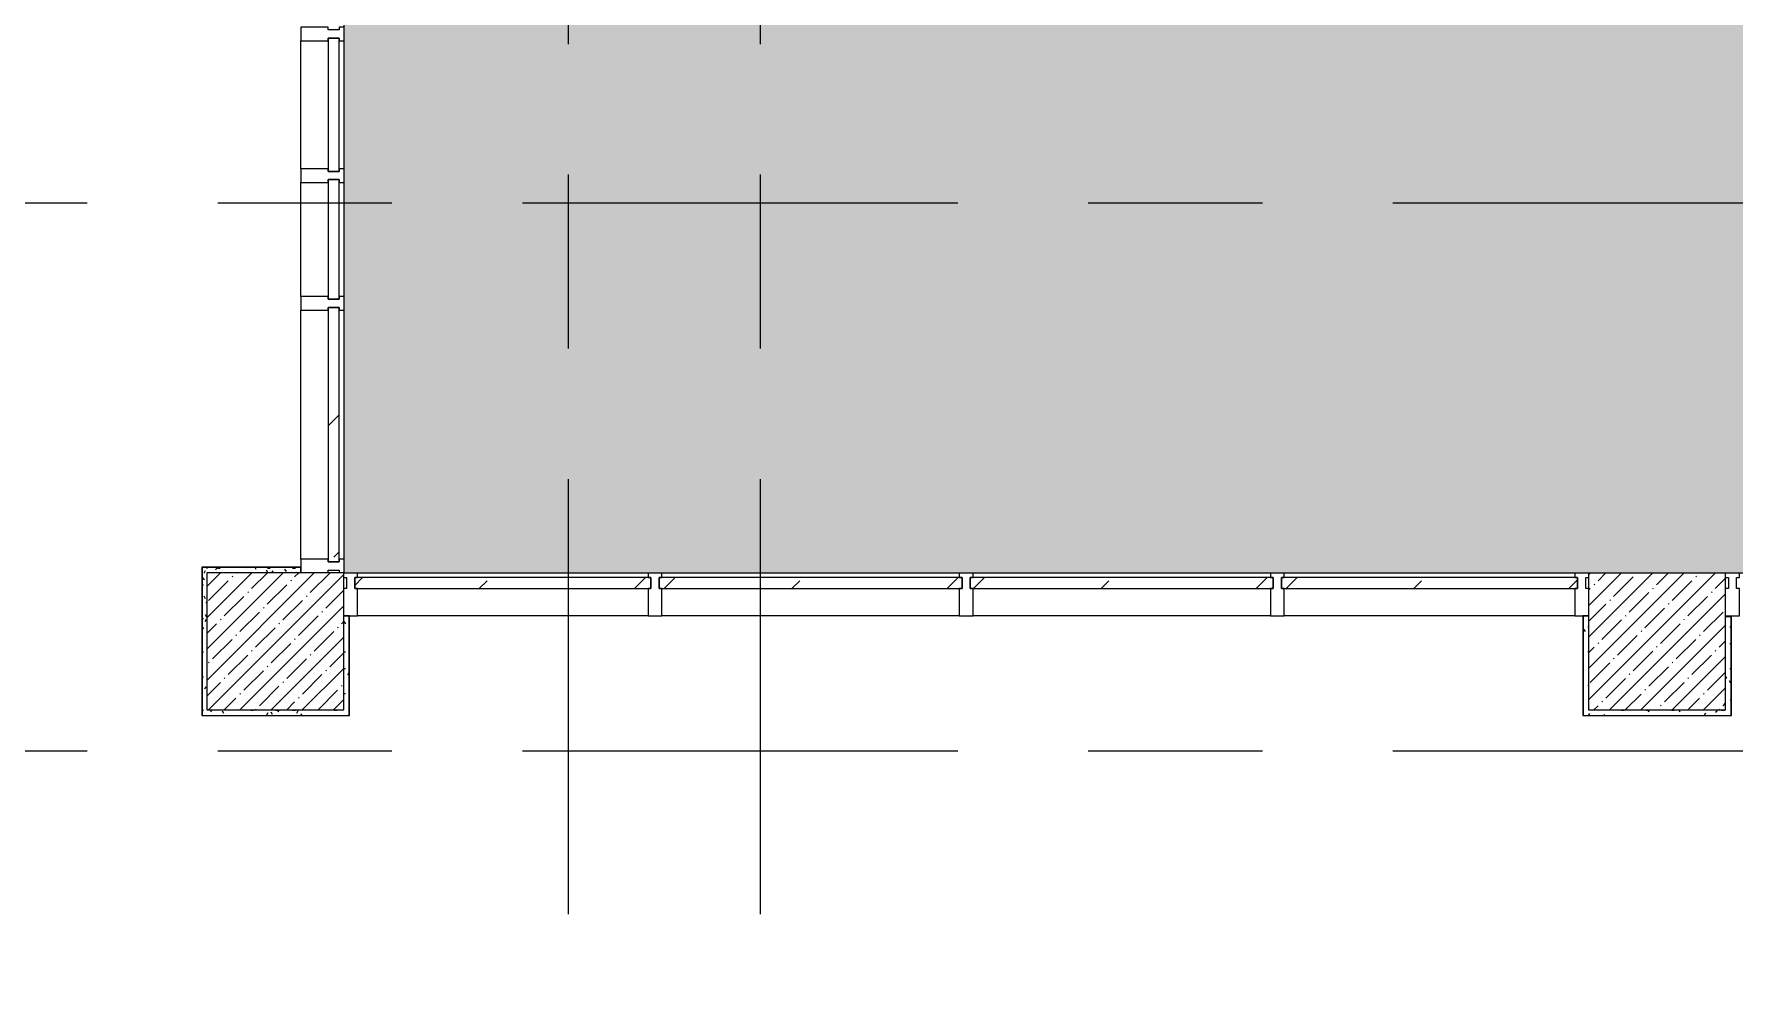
# Model space of a CAD drawing. Header units: millimetres. Extents: x 35355 to 234366, y -8553 to 29000.
# Drawn here: x 72910 to 79110, y 14139 to 17617 of the extents above; entities that cross this region are included whole.
import ezdxf

# ---------------------------------------------------------------- set-up
doc = ezdxf.new("R2010")
doc.units = ezdxf.units.MM
doc.linetypes.add('Осевая', pattern=[3175, 635, -476.25, 1587.5, -476.25])
for name, color, linetype, lineweight in [('A-DETL', 7, 'Continuous', 9), ('A-GLAZ-CURT', 7, 'Continuous', 9), ('A-GLAZ-CURT-1', 7, 'Continuous', 25), ('A-GLAZ-CWMG', 7, 'Continuous', 9), ('A-GLAZ-CWMG-1', 7, 'Continuous', 25), ('I-WALL', 7, 'Continuous', 9), ('S-COLS', 7, 'Continuous', 9), ('Оси-2', 7, 'Осевая', 9)]:
    doc.layers.add(name, color=color, linetype=linetype, lineweight=lineweight)
for name, color, linetype, lineweight, true_color in [('A-DETL-GENF-1', 7, 'Continuous', 9, 0xd4d4d4), ('A-WALL-1', 7, 'Continuous', 9, 0x3c3c3c), ('A-WALL-FNSH-1', 7, 'Continuous', 9, 0x3c3c3c)]:
    doc.layers.add(name, color=color, linetype=linetype, lineweight=lineweight, true_color=true_color)
pattern_1 = [(0, (0, 0), (121.92, 30.48), [10.058, -81.382, 10.058, -81.382, -487.68]), (0, (0, 0), (121.92, 30.48), [-182.88, 10.058, -172.822, 10.058, -81.382, -213.36]), (0, (0, 0), (121.92, 30.48), [-457.2, 10.058, -50.902, 10.058, -142.342]), (120, (45.72, 15.24), (-87.356454, 90.345817), [10.058, -81.382, 10.058, -81.382, -487.68]), (120, (45.72, 15.24), (-87.356454, 90.345817), [-182.88, 10.058, -172.822, 10.058, -81.382, -213.36]), (120, (45.72, 15.24), (-87.356454, 90.345817), [-457.2, 10.058, -50.902, 10.058, -142.342]), (240, (60.96, 76.2), (-34.563546, -120.825817), [10.058, -81.382, 10.058, -81.382, -487.68]), (240, (60.96, 76.2), (-34.563546, -120.825817), [-182.88, 10.058, -172.822, 10.058, -81.382, -213.36]), (240, (60.96, 76.2), (-34.563546, -120.825817), [-457.2, 10.058, -50.902, 10.058, -142.342])]

# ---------------------------------------------------------------- blocks, each defined once
blk = doc.blocks.new('BSC_Колонна _Прямоугольная - 500х500-V25-План заполнения дверных проемов 3 этажа в осях 12-23')
at = {"layer": 'S-COLS'}
h = blk.add_hatch(dxfattribs=at)
h.set_pattern_fill('FP_38', color=256, style=0, pattern_type=2)
h.set_pattern_definition([(45, (-73790, -15400), (-57.02463, 57.02463), []), (45, (-73732.975, -15400), (-57.02463, 57.02463), [100.806, -20.161, 3.353, -16.808])])
h.paths.add_polyline_path([(-250, -250), (250, -250), (250, 250), (-250, 250), (-250, -121.7)])
for p, q in [((250, 250), (-250, 250)), ((-250, 250), (-250, -250)), ((250, -250), (250, 250)), ((-250, -250), (250, -250))]:
    blk.add_line(p, q, dxfattribs=at)
blk = doc.blocks.new('BSC_Колонна _Прямоугольная - 500х500-V26-План заполнения дверных проемов 3 этажа в осях 12-23')
at = {"layer": 'S-COLS'}
h = blk.add_hatch(dxfattribs=at)
h.set_pattern_fill('FP_39', color=256, style=0, pattern_type=2)
h.set_pattern_definition([(45, (-78830, -15400), (-57.02463, 57.02463), []), (45, (-78772.975, -15400), (-57.02463, 57.02463), [100.806, -20.161, 3.353, -16.808])])
h.paths.add_polyline_path([(-250, -250), (250, -250), (250, 250), (-250, 250), (-250, -121.7)])
for p, q in [((-250, 250), (-250, -250)), ((250, -250), (250, 250)), ((-250, -250), (250, -250))]:
    blk.add_line(p, q, dxfattribs=at)
blk = doc.blocks.new('Системная панель - Стекло - 40мм-24234994-План заполнения дверных проемов 3 этажа в осях 12-23')
at = {"layer": 'A-GLAZ-CURT-1'}
for p, q in [((243.3, 0), (-243.3, 0)), ((-243.3, 0), (-243.3, -40)), ((243.3, -40), (243.3, 0)), ((-243.3, -40), (243.3, -40))]:
    blk.add_line(p, q, dxfattribs=at)
blk = doc.blocks.new('Прямоугольный импост - Импост структурный с накладкой - 160мм Темный-31239177-План заполнения дверных проемов 3 этажа в осях 12-23')
at = {"layer": 'A-GLAZ-CWMG'}
blk.add_line((73883, 17125), (73883, 17591.7), dxfattribs=at)
blk = doc.blocks.new('Прямоугольный импост - Импост структурный с накладкой - 160мм Темный-31239202-План заполнения дверных проемов 3 этажа в осях 12-23')
at = {"layer": 'A-GLAZ-CWMG-1'}
for p, q in [((-50, 40), (-50, 140)), ((-50, 140), (0, 140)), ((-40, 40), (-50, 40)), ((-50, -17), (-50, 0)), ((-50, 0), (-40, 0)), ((-40, 0), (-40, 40)), ((-10, 40), (-10, 0)), ((0, 40), (-10, 40)), ((-10, 0), (0, 0))]:
    blk.add_line(p, q, dxfattribs=at)
blk = doc.blocks.new('Прямоугольный импост - Импост структурный с накладкой - 160мм Темный-31239180-План заполнения дверных проемов 3 этажа в осях 12-23')
at = {"layer": 'A-GLAZ-CWMG-1'}
for p, q in [((-25, 40), (-25, 140)), ((-25, 140), (25, 140)), ((25, 140), (25, 40)), ((-15, 40), (-25, 40)), ((-25, -17), (-25, 0)), ((-25, 0), (-15, 0)), ((-15, 0), (-15, 40)), ((15, 40), (15, 0)), ((25, 40), (15, 40)), ((15, 0), (25, 0)), ((25, 0), (25, -17))]:
    blk.add_line(p, q, dxfattribs=at)
blk = doc.blocks.new('Системная панель - Стекло - 40мм-30335137-План заполнения дверных проемов 3 этажа в осях 12-23')
at = {"layer": 'A-GLAZ-CURT'}
h = blk.add_hatch(dxfattribs=at)
h.set_pattern_fill('FP_50', color=256, style=0, pattern_type=2)
h.set_pattern_definition([(45, (-74720, -15533), (-282.8427, 282.8427), [200, -600]), (45, (-74920, -15633), (-282.8427, 282.8427), [600, -200]), (45, (-74520, -15733), (-282.8427, 282.8427), [200, -600])])
h.paths.add_polyline_path([(540, -40), (540, 0), (-540, 0), (-540, -40), (-70.5, -40)])
at = {"layer": 'A-GLAZ-CURT-1'}
for p, q in [((540, 0), (-540, 0)), ((-540, 0), (-540, -40)), ((540, -40), (540, 0)), ((-540, -40), (540, -40))]:
    blk.add_line(p, q, dxfattribs=at)
blk = doc.blocks.new('Прямоугольный импост - Импост структурный с накладкой - 160мм-23562329-План заполнения дверных проемов 3 этажа в осях 12-23')
at = {"layer": 'A-GLAZ-CWMG'}
blk.add_line((75150, 15493), (74090, 15493), dxfattribs=at)
blk = doc.blocks.new('Прямоугольный импост - Импост структурный с накладкой - 160мм-30335138-План заполнения дверных проемов 3 этажа в осях 12-23')
at = {"layer": 'A-GLAZ-CWMG-1'}
for p, q in [((-50, 40), (-50, 140)), ((-50, 140), (0, 140)), ((-40, 40), (-50, 40)), ((-50, -17), (-50, 0)), ((-50, 0), (-40, 0)), ((-40, 0), (-40, 40)), ((-10, 40), (-10, 0)), ((0, 40), (-10, 40)), ((-10, 0), (0, 0))]:
    blk.add_line(p, q, dxfattribs=at)
blk = doc.blocks.new('Прямоугольный импост - Импост структурный с накладкой - 160мм-30335139-План заполнения дверных проемов 3 этажа в осях 12-23')
at = {"layer": 'A-GLAZ-CWMG-1'}
for p, q in [((0, 140), (-50, 140)), ((-50, 140), (-50, 40)), ((-50, 40), (-40, 40)), ((-40, 0), (-50, 0)), ((-50, 0), (-50, -17)), ((-40, 40), (-40, 0)), ((-10, 0), (-10, 40)), ((-10, 40), (0, 40)), ((0, 0), (-10, 0))]:
    blk.add_line(p, q, dxfattribs=at)
blk = doc.blocks.new('Системная панель - Стекло - 40мм-30335140-План заполнения дверных проемов 3 этажа в осях 12-23')
at = {"layer": 'A-GLAZ-CURT'}
h = blk.add_hatch(dxfattribs=at)
h.set_pattern_fill('FP_51', color=256, style=0, pattern_type=2)
h.set_pattern_definition([(45, (-76977.5, -15533), (-282.8427, 282.8427), [200, -600]), (45, (-77177.5, -15633), (-282.8427, 282.8427), [600, -200]), (45, (-76777.5, -15733), (-282.8427, 282.8427), [200, -600])])
h.paths.add_polyline_path([(552.5, -40), (552.5, 0), (-552.5, 0), (-552.5, -40)])
at = {"layer": 'A-GLAZ-CURT-1'}
for p, q in [((552.5, 0), (-552.5, 0)), ((-552.5, 0), (-552.5, -40)), ((552.5, -40), (552.5, 0)), ((-552.5, -40), (552.5, -40))]:
    blk.add_line(p, q, dxfattribs=at)
blk = doc.blocks.new('Прямоугольный импост - Импост структурный с накладкой - 160мм-23562331-План заполнения дверных проемов 3 этажа в осях 12-23')
at = {"layer": 'A-GLAZ-CWMG'}
blk.add_line((77420, 15493), (76335, 15493), dxfattribs=at)
blk = doc.blocks.new('Прямоугольный импост - Импост структурный с накладкой - 160мм-30335135-План заполнения дверных проемов 3 этажа в осях 12-23')
at = {"layer": 'A-GLAZ-CWMG-1'}
for p, q in [((-25, 40), (-25, 140)), ((-25, 140), (25, 140)), ((25, 140), (25, 40)), ((-15, 40), (-25, 40)), ((-25, -17), (-25, 0)), ((-25, 0), (-15, 0)), ((-15, 0), (-15, 40)), ((15, 40), (15, 0)), ((25, 40), (15, 40)), ((15, 0), (25, 0)), ((25, 0), (25, -17))]:
    blk.add_line(p, q, dxfattribs=at)
blk = doc.blocks.new('Системная панель - Стекло - 40мм-V42-План заполнения дверных проемов 3 этажа в осях 12-23')
at = {"layer": 'A-GLAZ-CURT'}
h = blk.add_hatch(dxfattribs=at)
h.set_pattern_fill('FP_63', color=256, style=0, pattern_type=2)
h.set_pattern_definition([(45, (-75842.5, -15533), (-282.8427, 282.8427), [200, -600]), (45, (-76042.5, -15633), (-282.8427, 282.8427), [600, -200]), (45, (-75642.5, -15733), (-282.8427, 282.8427), [200, -600])])
h.paths.add_polyline_path([(552.5, -40), (552.5, 0), (-552.5, 0), (-552.5, -40), (258.1, -40)])
at = {"layer": 'A-GLAZ-CURT-1'}
for p, q in [((552.5, 0), (-552.5, 0)), ((-552.5, 0), (-552.5, -40)), ((552.5, -40), (552.5, 0)), ((-552.5, -40), (552.5, -40))]:
    blk.add_line(p, q, dxfattribs=at)
blk = doc.blocks.new('Прямоугольный импост - Импост структурный с накладкой - 160мм-23562332-План заполнения дверных проемов 3 этажа в осях 12-23')
at = {"layer": 'A-GLAZ-CWMG'}
blk.add_line((76285, 15493), (75200, 15493), dxfattribs=at)
blk = doc.blocks.new('Прямоугольный импост - Импост структурный с накладкой - 160мм-30335136-План заполнения дверных проемов 3 этажа в осях 12-23')
at = {"layer": 'A-GLAZ-CWMG-1'}
for p, q in [((-25, 40), (-25, 140)), ((-25, 140), (25, 140)), ((25, 140), (25, 40)), ((-15, 40), (-25, 40)), ((-25, -17), (-25, 0)), ((-25, 0), (-15, 0)), ((-15, 0), (-15, 40)), ((15, 40), (15, 0)), ((25, 40), (15, 40)), ((15, 0), (25, 0)), ((25, 0), (25, -17))]:
    blk.add_line(p, q, dxfattribs=at)
blk = doc.blocks.new('Системная панель - Стекло - 40мм-V43-План заполнения дверных проемов 3 этажа в осях 12-23')
at = {"layer": 'A-GLAZ-CURT'}
h = blk.add_hatch(dxfattribs=at)
h.set_pattern_fill('FP_64', color=256, style=0, pattern_type=2)
h.set_pattern_definition([(45, (-78100, -15533), (-282.8427, 282.8427), [200, -600]), (45, (-78300, -15633), (-282.8427, 282.8427), [600, -200]), (45, (-77900, -15733), (-282.8427, 282.8427), [200, -600])])
h.paths.add_polyline_path([(540, -40), (540, 0), (-540, 0), (-540, -40)])
at = {"layer": 'A-GLAZ-CURT-1'}
for p, q in [((540, 0), (-540, 0)), ((-540, 0), (-540, -40)), ((540, -40), (540, 0)), ((-540, -40), (540, -40))]:
    blk.add_line(p, q, dxfattribs=at)
blk = doc.blocks.new('Прямоугольный импост - Импост структурный с накладкой - 160мм-23562335-План заполнения дверных проемов 3 этажа в осях 12-23')
at = {"layer": 'A-GLAZ-CWMG'}
blk.add_line((78530, 15493), (77470, 15493), dxfattribs=at)
blk = doc.blocks.new('Системная панель - Стекло - 40мм-23562590-План заполнения дверных проемов 3 этажа в осях 12-23')
at = {"layer": 'A-GLAZ-CURT'}
h = blk.add_hatch(dxfattribs=at)
h.set_pattern_fill('FP_66', color=256, style=0, pattern_type=2)
h.set_pattern_definition([(135, (16054.17, -74123), (-282.8427, -282.8427), [200, -600]), (135, (16154.17, -74323), (-282.8427, -282.8427), [600, -200]), (135, (16254.17, -73923), (-282.8427, -282.8427), [200, -600])])
h.paths.add_polyline_path([(464.2, 0), (-464.2, 0), (-464.2, -40), (464.2, -40)])
at = {"layer": 'A-GLAZ-CURT-1'}
for p, q in [((464.2, 0), (-464.2, 0)), ((-464.2, 0), (-464.2, -40)), ((464.2, -40), (464.2, 0)), ((-464.2, -40), (464.2, -40))]:
    blk.add_line(p, q, dxfattribs=at)
blk = doc.blocks.new('Прямоугольный импост - Импост структурный с накладкой - 160мм Темный-31239176-План заполнения дверных проемов 3 этажа в осях 12-23')
at = {"layer": 'A-GLAZ-CWMG'}
blk.add_line((73883, 17641.7), (73883, 18550), dxfattribs=at)
blk = doc.blocks.new('Системная панель - Стекло - 40мм-24234995-План заполнения дверных проемов 3 этажа в осях 12-23')
at = {"layer": 'A-GLAZ-CURT'}
h = blk.add_hatch(dxfattribs=at)
h.set_pattern_fill('FP_67', color=256, style=0, pattern_type=2)
h.set_pattern_definition([(135, (16766.67, -74123), (-282.8427, -282.8427), [200, -600]), (135, (16866.67, -74323), (-282.8427, -282.8427), [600, -200]), (135, (16966.67, -73923), (-282.8427, -282.8427), [200, -600])])
h.paths.add_polyline_path([(218.3, -40), (218.3, 0), (-218.3, 0), (-218.3, -40), (-139.6, -40)])
at = {"layer": 'A-GLAZ-CURT-1'}
for p, q in [((218.3, 0), (-218.3, 0)), ((-218.3, 0), (-218.3, -40)), ((218.3, -40), (218.3, 0)), ((-218.3, -40), (218.3, -40))]:
    blk.add_line(p, q, dxfattribs=at)
blk = doc.blocks.new('Прямоугольный импост - Импост структурный с накладкой - 160мм Темный-31239183-План заполнения дверных проемов 3 этажа в осях 12-23')
at = {"layer": 'A-GLAZ-CWMG'}
blk.add_line((73883, 16658.3), (73883, 17075), dxfattribs=at)

msp = doc.modelspace()

# ---------------------------------------------------------------- hatches: boundary and pattern name
at = {"layer": 'A-DETL-GENF-1'}
h = msp.add_hatch(color=256, dxfattribs=at)
h.paths.add_polyline_path([(76000.6, -258), (84400.7, -258), (84400.7, 3300), (75858, 3300), (75858, -258)])
h.paths.add_polyline_path([(66560, 11900), (66560, 27358), (41910, 27358), (41910, 23858), (38652.7, 23858), (38652.7, 15358), (42380, 15358), (42380, 11900), (64391.7, 11900)])
h.paths.add_polyline_path([(84400.7, 15650), (84400.7, 18590), (74040, 18590), (74040, 15650), (81805, 15650)])
at = {"layer": 'I-WALL'}
h = msp.add_hatch(dxfattribs=at)
h.set_pattern_fill('FP_68', color=256, style=0, pattern_type=2)
h.set_pattern_definition(pattern_1)
h.paths.add_polyline_path([(73540, 15650), (73883, 15650), (73883, 15670), (73523, 15670), (73523, 15650)])
h = msp.add_hatch(dxfattribs=at)
h.set_pattern_fill('FP_68', color=256, style=0, pattern_type=2)
h.set_pattern_definition(pattern_1)
h.paths.add_polyline_path([(73523, 15130), (73543, 15130), (73543, 15150), (73540, 15150), (73540, 15650), (73523, 15650), (73523, 15278.3)])
h = msp.add_hatch(dxfattribs=at)
h.set_pattern_fill('FP_68', color=256, style=0, pattern_type=2)
h.set_pattern_definition(pattern_1)
h.paths.add_polyline_path([(74040, 15150), (74060, 15150), (74060, 15493), (74040, 15493), (74040, 15278.3)])
h = msp.add_hatch(dxfattribs=at)
h.set_pattern_fill('FP_68', color=256, style=0, pattern_type=2)
h.set_pattern_definition(pattern_1)
h.paths.add_polyline_path([(78580, 15130), (78580, 15493), (78560, 15493), (78560, 15130)])
h = msp.add_hatch(dxfattribs=at)
h.set_pattern_fill('FP_68', color=256, style=0, pattern_type=2)
h.set_pattern_definition(pattern_1)
h.paths.add_polyline_path([(79080, 15150), (79100, 15150), (79100, 15490), (79080, 15490), (79080, 15278.3)])
h = msp.add_hatch(dxfattribs=at)
h.set_pattern_fill('FP_68', color=256, style=0, pattern_type=2)
h.set_pattern_definition(pattern_1)
h.paths.add_polyline_path([(74060, 15130), (74060, 15150), (73543, 15150), (73543, 15130), (74040, 15130)])
h = msp.add_hatch(dxfattribs=at)
h.set_pattern_fill('FP_68', color=256, style=0, pattern_type=2)
h.set_pattern_definition(pattern_1)
h.paths.add_polyline_path([(79100, 15130), (79100, 15150), (78580, 15150), (78580, 15130), (79080, 15130)])

# ---------------------------------------------------------------- linework, layer by layer
at = {"layer": 'A-DETL'}
for p, q in [((74040, 18590), (74040, 15650)), ((74040, 15650), (84400.7, 15650))]:
    msp.add_line(p, q, dxfattribs=at)
at = {"layer": 'A-WALL-1'}
for p, q in [((73883, 15670), (73523, 15670)), ((73523, 15670), (73523, 15130)), ((73883, 15650), (73883, 15670)), ((74060, 15493), (74040, 15493)), ((74060, 15130), (74060, 15493)), ((78560, 15493), (78560, 15130)), ((78580, 15493), (78560, 15493)), ((79100, 15490), (79080, 15490)), ((79100, 15130), (79100, 15490)), ((73523, 15130), (74060, 15130)), ((78560, 15130), (79100, 15130))]:
    msp.add_line(p, q, dxfattribs=at)
at = {"layer": 'A-WALL-FNSH-1'}
for p, q in [((73522, 15671), (73522, 15129)), ((73883, 15671), (73522, 15671)), ((73883, 15670), (73883, 15671)), ((74061, 15493), (74060, 15493)), ((74061, 15129), (74061, 15493)), ((78560, 15493), (78559, 15493)), ((78559, 15493), (78559, 15129)), ((79101, 15490), (79100, 15490)), ((79101, 15129), (79101, 15490)), ((73522, 15129), (74061, 15129)), ((78559, 15129), (79101, 15129))]:
    msp.add_line(p, q, dxfattribs=at)
at = {"layer": 'Оси-2'}
for p, q in [((74860, 593.7), (74860, 25434.4)), ((75560, 593.7), (75560, 25030)), ((38655.2, 17000), (82250, 17000)), ((38655.2, 15000), (81650, 15000))]:
    msp.add_line(p, q, dxfattribs=at)

# ---------------------------------------------------------------- block references
at = {"layer": 'A-GLAZ-CURT', "rotation": 269.9999999999998}
for name, p in [('Системная панель - Стекло - 40мм-24234994-План заполнения дверных проемов 3 этажа в осях 12-23', (74023, 17358.3)), ('Системная панель - Стекло - 40мм-24234995-План заполнения дверных проемов 3 этажа в осях 12-23', (74023, 16866.7)), ('Системная панель - Стекло - 40мм-23562590-План заполнения дверных проемов 3 этажа в осях 12-23', (74023, 16154.2))]:
    msp.add_blockref(name, p, dxfattribs=at)
at = {"layer": 'A-GLAZ-CURT'}
for name, p in [('Системная панель - Стекло - 40мм-30335137-План заполнения дверных проемов 3 этажа в осях 12-23', (74620, 15633)), ('Системная панель - Стекло - 40мм-V42-План заполнения дверных проемов 3 этажа в осях 12-23', (75742.5, 15633)), ('Системная панель - Стекло - 40мм-30335140-План заполнения дверных проемов 3 этажа в осях 12-23', (76877.5, 15633)), ('Системная панель - Стекло - 40мм-V43-План заполнения дверных проемов 3 этажа в осях 12-23', (78000, 15633))]:
    msp.add_blockref(name, p, dxfattribs=at)
at = {"layer": 'A-GLAZ-CWMG', "extrusion": (0, 0, -1)}
for name, p, rotation in [('Прямоугольный импост - Импост структурный с накладкой - 160мм Темный-31239180-План заполнения дверных проемов 3 этажа в осях 12-23', (-74023, 17616.7), 270.0000000000002), ('Прямоугольный импост - Импост структурный с накладкой - 160мм Темный-31239180-План заполнения дверных проемов 3 этажа в осях 12-23', (-74023, 17100), 270.0000000000002), ('Прямоугольный импост - Импост структурный с накладкой - 160мм Темный-31239180-План заполнения дверных проемов 3 этажа в осях 12-23', (-74023, 16633.3), 270.0000000000002), ('Прямоугольный импост - Импост структурный с накладкой - 160мм Темный-31239202-План заполнения дверных проемов 3 этажа в осях 12-23', (-74023, 15650), 270.0000000000002), ('Прямоугольный импост - Импост структурный с накладкой - 160мм-30335136-План заполнения дверных проемов 3 этажа в осях 12-23', (-75175, 15633), 180), ('Прямоугольный импост - Импост структурный с накладкой - 160мм-30335135-План заполнения дверных проемов 3 этажа в осях 12-23', (-76310, 15633), 180), ('Прямоугольный импост - Импост структурный с накладкой - 160мм-30335136-План заполнения дверных проемов 3 этажа в осях 12-23', (-77445, 15633), 180), ('Прямоугольный импост - Импост структурный с накладкой - 160мм-30335138-План заполнения дверных проемов 3 этажа в осях 12-23', (-78580, 15633), 180)]:
    msp.add_blockref(name, p, dxfattribs=dict(at, rotation=rotation))
at = {"layer": 'A-GLAZ-CWMG'}
for name, p in [('Прямоугольный импост - Импост структурный с накладкой - 160мм Темный-31239177-План заполнения дверных проемов 3 этажа в осях 12-23', (0, 0)), ('Прямоугольный импост - Импост структурный с накладкой - 160мм Темный-31239183-План заполнения дверных проемов 3 этажа в осях 12-23', (0, 0)), ('Прямоугольный импост - Импост структурный с накладкой - 160мм Темный-31239176-План заполнения дверных проемов 3 этажа в осях 12-23', (0, -1941.7)), ('Прямоугольный импост - Импост структурный с накладкой - 160мм-23562329-План заполнения дверных проемов 3 этажа в осях 12-23', (0, 0)), ('Прямоугольный импост - Импост структурный с накладкой - 160мм-23562332-План заполнения дверных проемов 3 этажа в осях 12-23', (0, 0)), ('Прямоугольный импост - Импост структурный с накладкой - 160мм-23562331-План заполнения дверных проемов 3 этажа в осях 12-23', (0, 0)), ('Прямоугольный импост - Импост структурный с накладкой - 160мм-23562335-План заполнения дверных проемов 3 этажа в осях 12-23', (0, 0))]:
    msp.add_blockref(name, p, dxfattribs=at)
at = {"layer": 'A-GLAZ-CWMG', "rotation": 180}
for p in [(74040, 15633), (79080, 15633)]:
    msp.add_blockref('Прямоугольный импост - Импост структурный с накладкой - 160мм-30335139-План заполнения дверных проемов 3 этажа в осях 12-23', p, dxfattribs=at)
at = {"layer": 'S-COLS'}
for name, p in [('BSC_Колонна _Прямоугольная - 500х500-V25-План заполнения дверных проемов 3 этажа в осях 12-23', (73790, 15400)), ('BSC_Колонна _Прямоугольная - 500х500-V26-План заполнения дверных проемов 3 этажа в осях 12-23', (78830, 15400))]:
    msp.add_blockref(name, p, dxfattribs=at)

doc.saveas('drawing.dxf')
